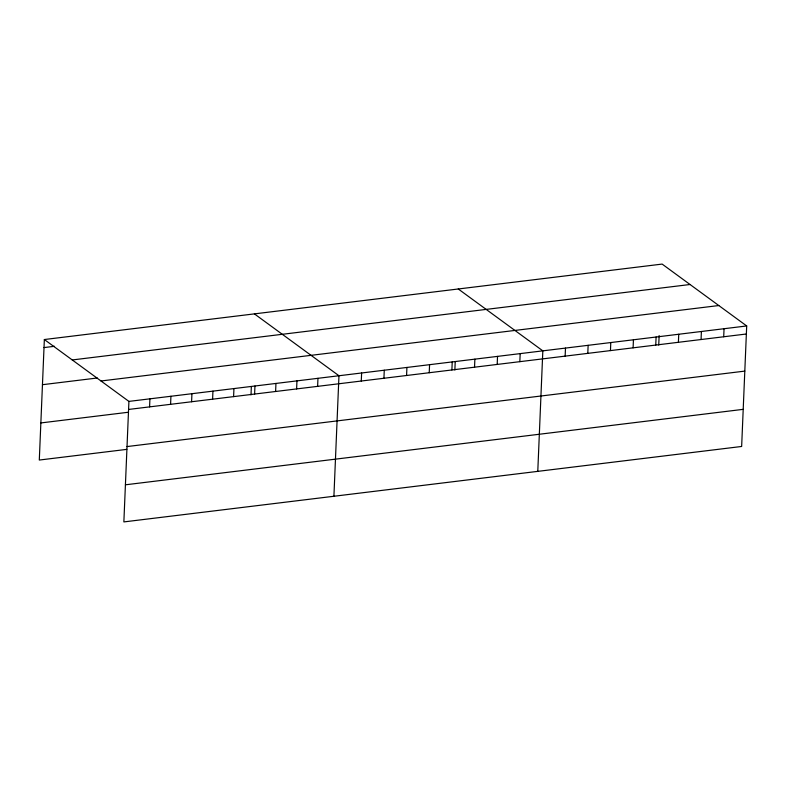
<?xml version="1.0" encoding="UTF-8"?>
<svg xmlns="http://www.w3.org/2000/svg" width="786" height="786" viewBox="0 0 786 786"><rect width="100%" height="100%" fill="white"/><g stroke="black" fill="none" stroke-linecap="round" stroke-linejoin="round"><path stroke-width="1.18" d="M44.35 339.532L128.914 401.4L123.864 521.914L741.65 446.468L746.7 325.954L662.136 264.086L44.35 339.532L39.3 460.046L126.821 449.366M149.586 406.883L149.92 398.836M170.591 404.318L170.926 396.272M191.597 401.754L191.931 393.707M212.603 399.19L212.937 391.133M233.599 396.625L233.943 388.569M250.999 394.896L251.353 386.525M254.605 394.061L254.949 386.005M275.611 391.497L275.955 383.44M296.617 388.932L296.951 380.876M317.623 386.358L317.957 378.312M333.912 496.261L338.963 375.747L254.399 313.879M361.275 381.033L361.619 372.977M383.932 378.262L384.266 370.216M406.578 375.502L406.922 367.445M429.235 372.731L429.569 364.684M451.891 369.96L452.225 361.914M454.868 370L455.222 361.629M474.538 367.2L474.872 359.143M497.194 364.429L497.528 356.382M519.841 361.668L520.185 353.612M537.781 471.364L542.831 350.851L458.267 288.983M565.144 356.137L565.488 348.08M587.8 353.366L588.134 345.319M610.447 350.595L610.791 342.549M633.103 347.834L633.437 339.778M655.75 345.064L656.094 337.017M658.737 345.093L659.14 335.534M678.406 342.303L678.74 334.247M701.063 339.532L701.397 331.486M723.71 336.772L724.044 328.715M44.016 347.579L54.519 346.302M72.263 359.949L690.039 284.503M42.454 384.698L97.307 377.997M101.011 380.984L718.797 305.538M128.914 401.4L746.7 325.954M128.58 409.447L746.366 334.001M40.852 422.937L128.373 412.247M127.027 446.566L744.804 371.11M125.426 484.805L743.202 409.349"/></g></svg>
